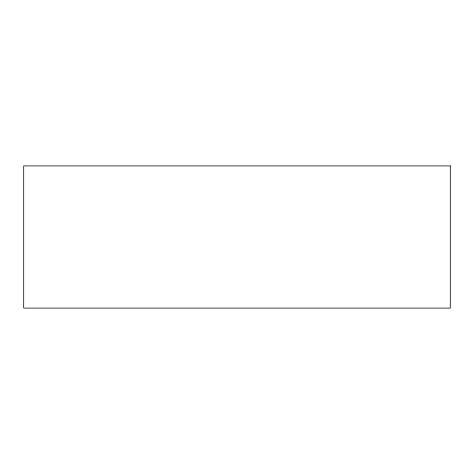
<?xml version="1.0" encoding="UTF-8"?>
<svg xmlns="http://www.w3.org/2000/svg" width="474" height="474" viewBox="0 0 474 474"><rect width="100%" height="100%" fill="white"/><g stroke="black" fill="none" stroke-linecap="round" stroke-linejoin="round"><path stroke-width="0.71" d="M450.3 165.9L23.7 165.9L23.7 308.1L450.3 308.1L450.3 165.9"/></g></svg>
